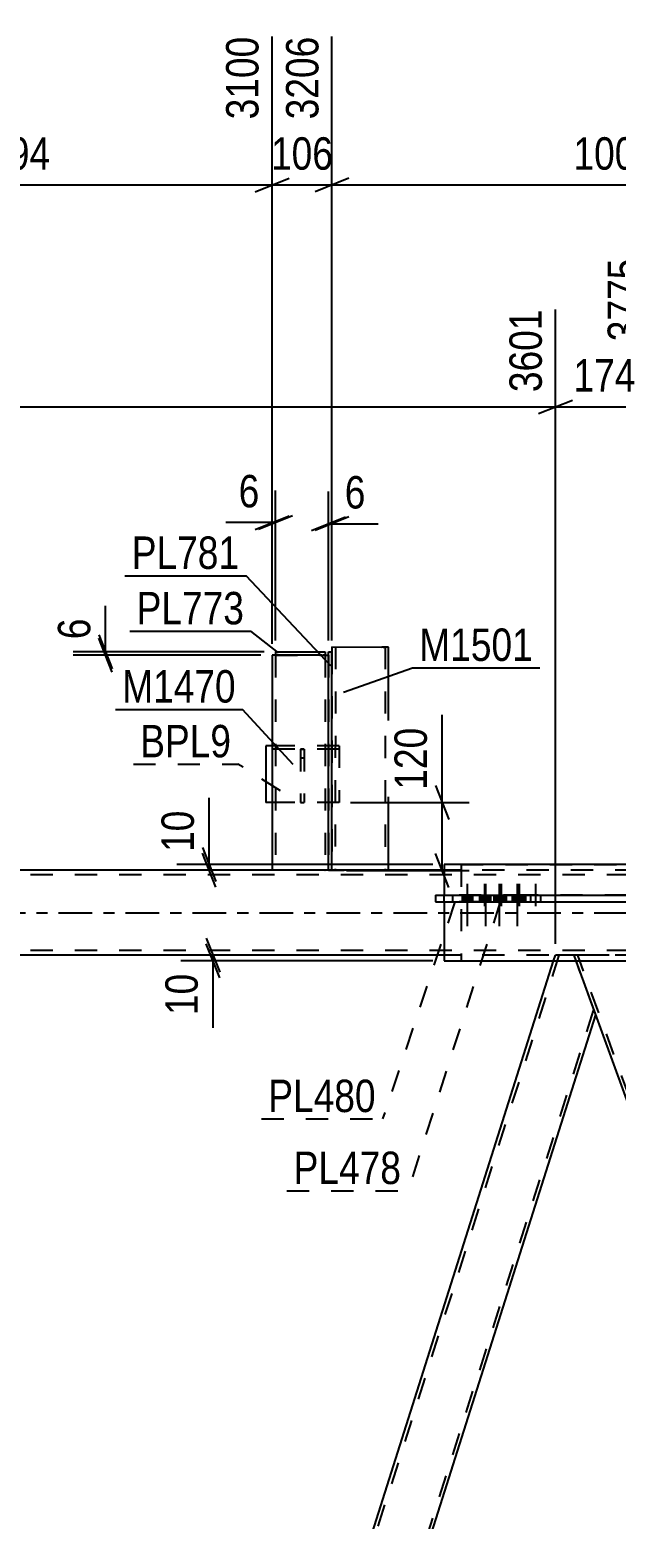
# Model space of a CAD drawing. Header units: millimetres. Extents: x 0 to 1189, y 0 to 841.
# Drawn here: x 238.4 to 290.2, y 555.9 to 687.5 of the extents above; entities that cross this region are included whole.
import ezdxf

# ---------------------------------------------------------------- set-up
doc = ezdxf.new("R2010")
doc.units = ezdxf.units.MM
doc.linetypes.add('DXK_LINE_DOT2', pattern=[3.9198, 1.9599, -1.9599])
doc.linetypes.add('DXK_LINE_DOT3', pattern=[5.9187, 2.979, -0.9799, 0.9799, -0.9799])
doc.styles.add('Arial Narrow', font='ARIALN.TTF', dxfattribs={"height": 0.2})

# ---------------------------------------------------------------- blocks, each defined once
blk = doc.blocks.new('Part-570385304-8247 - 7820')
at = {"color": 2, "linetype": 'Continuous'}
for p, q in [((275, 613.24), (197.42, 613.24)), ((275, 605.74), (197.42, 605.74))]:
    blk.add_line(p, q, dxfattribs=at)
at = {"color": 7, "linetype": 'DXK_LINE_DOT2'}
for p, q in [((303.84, 613.24), (275, 613.24)), ((977.31, 612.84), (104.78, 612.84)), ((977.31, 606.14), (104.78, 606.14)), ((303.84, 605.74), (275, 605.74))]:
    blk.add_line(p, q, dxfattribs=at)
at = {"color": 7, "linetype": 'DXK_LINE_DOT3'}
blk.add_line((104.78, 609.49), (977.31, 609.49), dxfattribs=at)
blk = doc.blocks.new('Part-570385304-8056 - 7820')
at = {"color": 7, "linetype": 'DXK_LINE_DOT2'}
for p, q in [((262.31, 623.94), (262.61, 623.94)), ((262.31, 623.94), (262.31, 619.24)), ((262.61, 623.94), (262.31, 623.94)), ((262.61, 623.94), (262.61, 619.24)), ((262.31, 623.19), (262.61, 623.19)), ((262.31, 619.24), (262.61, 619.24))]:
    blk.add_line(p, q, dxfattribs=at)
blk = doc.blocks.new('Part-570385304-7922 - 7820')
at = {"color": 2, "linetype": 'Continuous'}
for p, q in [((259.78, 624.24), (259.22, 624.24)), ((259.22, 624.24), (259.22, 619.24)), ((259.78, 619.24), (259.22, 619.24))]:
    blk.add_line(p, q, dxfattribs=at)
at = {"color": 7, "linetype": 'DXK_LINE_DOT2'}
for p, q in [((259.22, 624.24), (259.22, 624.24)), ((265.72, 624.24), (259.22, 624.24)), ((265.72, 623.94), (259.22, 623.94)), ((265.72, 623.94), (259.22, 623.94)), ((265.72, 624.24), (259.78, 624.24)), ((265.72, 624.24), (265.72, 619.24)), ((265.72, 619.24), (259.78, 619.24))]:
    blk.add_line(p, q, dxfattribs=at)
blk = doc.blocks.new('Part-570385304-7927 - 7820')
at = {"color": 2, "linetype": 'Continuous'}
for p, q in [((264.77, 613.24), (264.78, 632.54)), ((264.78, 632.54), (265.08, 632.54)), ((265.07, 613.24), (265.08, 632.54))]:
    blk.add_line(p, q, dxfattribs=at)
at = {"color": 7, "linetype": 'DXK_LINE_DOT2'}
blk.add_line((264.77, 613.24), (265.07, 613.24), dxfattribs=at)
blk = doc.blocks.new('Part-570385304-7943 - 7820')
at = {"color": 2, "linetype": 'Continuous'}
for p, q in [((260.08, 632.54), (260.08, 632.24)), ((260.08, 632.54), (264.48, 632.54)), ((264.48, 632.54), (264.48, 632.24))]:
    blk.add_line(p, q, dxfattribs=at)
at = {"color": 7, "linetype": 'DXK_LINE_DOT2'}
blk.add_line((260.08, 632.24), (264.48, 632.24), dxfattribs=at)
blk = doc.blocks.new('Part-570385304-8050 - 7820')
at = {"color": 2, "linetype": 'Continuous'}
for p, q in [((303.84, 613.74), (275, 613.74)), ((275, 613.74), (275, 611.04)), ((303.84, 605.24), (303.84, 613.74)), ((275, 610.44), (275, 605.24)), ((275, 605.24), (303.84, 605.24))]:
    blk.add_line(p, q, dxfattribs=at)
at = {"color": 7, "linetype": 'DXK_LINE_DOT2'}
blk.add_line((275, 610.44), (275, 611.04), dxfattribs=at)
blk = doc.blocks.new('Part-570385304-8372 - 7820')
at = {"color": 7, "linetype": 'DXK_LINE_DOT2'}
for p, q in [((265.08, 632.54), (265.07, 613.23)), ((265.38, 632.97), (265.37, 613.23)), ((269.6, 632.96), (269.69, 632.96)), ((269.69, 632.96), (269.71, 632.96)), ((269.71, 632.96), (269.76, 632.96)), ((269.76, 632.96), (269.78, 632.96)), ((269.78, 632.96), (269.77, 613.23)), ((270.07, 613.23), (265.07, 613.23)), ((270.07, 613.23), (270.07, 613.24)), ((270.07, 613.24), (270.07, 613.23))]:
    blk.add_line(p, q, dxfattribs=at)
at = {"color": 2, "linetype": 'Continuous'}
for p, q in [((265.08, 632.97), (265.08, 632.54)), ((265.08, 632.97), (269.48, 632.96)), ((270.08, 632.96), (269.48, 632.96)), ((270.07, 613.24), (270.08, 632.96))]:
    blk.add_line(p, q, dxfattribs=at)
blk = doc.blocks.new('Part-570385304-8066 - 7820')
at = {"color": 7, "linetype": 'DXK_LINE_DOT2'}
for p, q in [((275.72, 611.04), (301.55, 611.04)), ((282.19, 611.04), (275.72, 611.04)), ((275.72, 611.04), (275.72, 611.04)), ((275.72, 611.04), (275.72, 610.44)), ((295.08, 611.04), (282.19, 611.04)), ((282.19, 611.04), (282.19, 610.44)), ((301.55, 611.04), (295.08, 611.04)), ((295.08, 611.04), (295.08, 610.44)), ((301.55, 611.04), (301.55, 611.04)), ((301.55, 611.04), (301.55, 610.44)), ((275.72, 610.44), (301.55, 610.44)), ((282.19, 610.44), (275.72, 610.44)), ((282.19, 610.44), (295.08, 610.44)), ((295.08, 610.44), (301.55, 610.44))]:
    blk.add_line(p, q, dxfattribs=at)
blk = doc.blocks.new('Part-570385304-8111 - 7820')
at = {"color": 7, "linetype": 'DXK_LINE_DOT2'}
for p, q in [((285.14, 605.74), (239.49, 461.78)), ((284.67, 605.24), (284.83, 605.74)), ((286.49, 605.74), (284.83, 605.74)), ((288.4, 600.48), (286.49, 605.74)), ((242.59, 456.99), (288.24, 600.94))]:
    blk.add_line(p, q, dxfattribs=at)
at = {"color": 2, "linetype": 'Continuous'}
for p, q in [((239.32, 462.24), (284.67, 605.24)), ((243.06, 457.5), (288.4, 600.48))]:
    blk.add_line(p, q, dxfattribs=at)
blk = doc.blocks.new('Part-570385304-8116 - 7820')
at = {"color": 7, "linetype": 'DXK_LINE_DOT2'}
for p, q in [((293.51, 605.74), (286.49, 605.74)), ((286.67, 605.24), (286.49, 605.74)), ((340.95, 456.99), (286.81, 605.74))]:
    blk.add_line(p, q, dxfattribs=at)
at = {"color": 2, "linetype": 'Continuous'}
blk.add_line((340.44, 457.5), (286.67, 605.24), dxfattribs=at)
blk = doc.blocks.new('Part-570385304-8217 - 7820')
at = {"color": 2, "linetype": 'Continuous'}
for p, q in [((259.78, 632.24), (259.78, 613.25)), ((264.18, 632.24), (259.78, 632.24)), ((264.18, 632.24), (264.78, 632.24)), ((264.73, 613.24), (259.78, 613.25)), ((264.77, 613.24), (264.73, 613.24))]:
    blk.add_line(p, q, dxfattribs=at)
at = {"color": 7, "linetype": 'DXK_LINE_DOT2'}
for p, q in [((260.08, 632.24), (260.08, 613.25)), ((264.46, 632.24), (264.3, 632.24)), ((264.48, 632.24), (264.46, 632.24)), ((264.48, 632.24), (264.48, 613.24)), ((264.78, 632.24), (264.78, 613.24)), ((264.45, 613.24), (264.48, 613.24)), ((264.78, 613.24), (264.77, 613.24)), ((264.77, 613.24), (264.78, 613.24))]:
    blk.add_line(p, q, dxfattribs=at)
blk = doc.blocks.new('Part-570385304-8477 - 7820')
at = {"color": 2, "linetype": 'Continuous'}
for p, q in [((274.22, 611.04), (303.06, 611.04)), ((274.22, 611.04), (274.22, 610.44)), ((280.19, 610.44), (280.19, 611.04)), ((297.09, 611.04), (297.09, 610.44)), ((303.06, 611.04), (303.06, 610.44)), ((274.22, 610.44), (303.06, 610.44))]:
    blk.add_line(p, q, dxfattribs=at)
blk = doc.blocks.new('Bolt-570385304-8500 - 7820')
at = {"color": 1, "linetype": 'DXK_LINE_DOT2'}
for p, q in [((278.57, 612.04), (278.57, 608.29)), ((280.03, 612.04), (280.03, 608.29)), ((281.62, 612.04), (281.62, 608.29)), ((283.07, 612.04), (283.07, 608.29)), ((278.12, 611.04), (278.12, 610.44)), ((279.02, 611.04), (279.02, 610.44)), ((279.58, 611.04), (279.58, 610.44)), ((280.48, 611.04), (280.48, 610.44)), ((281.17, 611.04), (281.17, 610.44)), ((282.07, 611.04), (282.07, 610.44)), ((282.62, 611.04), (282.62, 610.44)), ((283.52, 611.04), (283.52, 610.44))]:
    blk.add_line(p, q, dxfattribs=at)
blk = doc.blocks.new('Bolt-570385304-8571 - 7820')
at = {"linetype": 'Continuous'}
for points in [[(277.49, 611.04), (276.59, 611.04), (276.59, 610.44), (277.49, 610.44)], [(279.1, 611.04), (278.2, 611.04), (278.2, 610.44), (279.1, 610.44)], [(280.3, 611.04), (279.4, 611.04), (279.4, 610.44), (280.3, 610.44)], [(281.91, 611.04), (281.01, 611.04), (281.01, 610.44), (281.91, 610.44)]]:
    blk.add_hatch(color=1, dxfattribs=at).paths.add_polyline_path(points)
at = {"color": 1, "linetype": 'Continuous'}
for p, q in [((277.04, 612.04), (277.04, 608.29)), ((278.65, 612.04), (278.65, 608.29)), ((279.85, 612.04), (279.85, 608.29)), ((281.46, 612.04), (281.46, 608.29)), ((276.59, 611.04), (276.59, 610.44)), ((277.49, 611.04), (277.49, 610.44)), ((278.2, 611.04), (278.2, 610.44)), ((279.1, 611.04), (279.1, 610.44)), ((279.4, 611.04), (279.4, 610.44)), ((280.3, 611.04), (280.3, 610.44)), ((281.01, 611.04), (281.01, 610.44)), ((281.91, 611.04), (281.91, 610.44))]:
    blk.add_line(p, q, dxfattribs=at)
blk = doc.blocks.new('Part-570385304-8641 - 7820')
at = {"color": 7, "linetype": 'DXK_LINE_DOT2'}
for p, q in [((276.5, 613.74), (276.5, 605.24)), ((276.5, 613.74), (302.33, 613.74)), ((302.33, 613.74), (302.33, 605.24)), ((276.5, 605.24), (302.33, 605.24))]:
    blk.add_line(p, q, dxfattribs=at)
blk = doc.blocks.new('StraightDimension-570385304-35252 - 7820')
at = {"color": 7, "linetype": 'Continuous'}
for p, q in [((259.78, 633.24), (259.78, 686.9)), ((265.08, 633.97), (265.08, 686.9)), ((258.28, 673.19), (261.28, 674.39)), ((259.78, 673.79), (265.08, 673.79)), ((266.58, 674.39), (263.58, 673.19))]:
    blk.add_line(p, q, dxfattribs=at)
at = {"color": 0}
blk.add_wipeout([(265.77, 674.54), (265.77, 678.74), (259.09, 678.74), (259.09, 674.54)], dxfattribs=at)
at = {"color": 3, "style": 'Arial Narrow'}
blk.add_text('106', height=2.863, dxfattribs=at).set_placement((259.69, 675.14))
at = {"color": 0, "linetype": 'Continuous'}
blk.add_wipeout([(264.48, 687.5), (260.28, 687.5), (260.28, 678.99), (264.48, 678.99)], dxfattribs=at)
at = {"color": 3, "linetype": 'Continuous', "style": 'Arial Narrow'}
blk.add_text('3206', height=2.863, rotation=90.0002, dxfattribs=at).set_placement((263.88, 679.59))
blk = doc.blocks.new('StraightDimension-570385304-43105 - 7820')
at = {"color": 7, "linetype": 'Continuous'}
for p, q in [((254.22, 613.74), (254.22, 619.64)), ((254.22, 613.74), (254.22, 619.64)), ((253.62, 615.24), (254.82, 612.24)), ((254.82, 611.74), (253.62, 614.74)), ((274, 613.74), (251.37, 613.74)), ((274, 613.24), (251.37, 613.24)), ((254.22, 613.24), (254.22, 613.74))]:
    blk.add_line(p, q, dxfattribs=at)
at = {"color": 0}
blk.add_wipeout([(253.47, 619.12), (249.27, 619.12), (249.27, 614.26), (253.47, 614.26)], dxfattribs=at)
at = {"color": 3, "style": 'Arial Narrow'}
blk.add_text('10', height=2.863, rotation=90.0002, dxfattribs=at).set_placement((252.87, 614.86))
blk = doc.blocks.new('StraightDimension-570385304-35606 - 7820')
at = {"color": 7, "linetype": 'Continuous'}
for p, q in [((274.82, 619.24), (274.82, 626.97)), ((274.82, 619.24), (274.82, 626.97)), ((274.22, 620.74), (275.42, 617.74)), ((266.72, 619.24), (277.22, 619.24)), ((274.82, 613.23), (274.82, 619.24)), ((275.42, 611.73), (274.22, 614.73)), ((266.37, 613.23), (277.22, 613.23))]:
    blk.add_line(p, q, dxfattribs=at)
at = {"color": 0}
blk.add_wipeout([(274.07, 626.45), (269.87, 626.45), (269.87, 619.76), (274.07, 619.76)], dxfattribs=at)
at = {"color": 3, "style": 'Arial Narrow'}
blk.add_text('120', height=2.863, rotation=90.0002, dxfattribs=at).set_placement((273.47, 620.36))
blk = doc.blocks.new('StraightDimension-570385304-35251 - 7820')
at = {"color": 7, "linetype": 'Continuous'}
for p, q in [((265.08, 633.97), (265.08, 686.9)), ((315.08, 632.77), (315.08, 682.4)), ((266.58, 674.39), (263.58, 673.19)), ((265.08, 673.79), (315.08, 673.79)), ((313.58, 673.19), (316.58, 674.39))]:
    blk.add_line(p, q, dxfattribs=at)
at = {"color": 0}
blk.add_wipeout([(294.34, 674.54), (294.34, 678.74), (285.83, 678.74), (285.83, 674.54)], dxfattribs=at)
at = {"color": 3, "style": 'Arial Narrow'}
blk.add_text('1000', height=2.863, dxfattribs=at).set_placement((286.43, 675.14))
at = {"color": 0, "linetype": 'Continuous'}
blk.add_wipeout([(314.48, 683), (310.28, 683), (310.28, 674.49), (314.48, 674.49)], dxfattribs=at)
at = {"color": 3, "linetype": 'Continuous', "style": 'Arial Narrow'}
blk.add_text('4206', height=2.863, rotation=90.0002, dxfattribs=at).set_placement((313.88, 675.09))
blk = doc.blocks.new('StraightDimension-570385304-35253 - 7820')
at = {"color": 7, "linetype": 'Continuous'}
for p, q in [((259.78, 633.24), (259.78, 686.9)), ((215.08, 632.76), (215.08, 682.4)), ((216.58, 674.39), (213.58, 673.19)), ((215.08, 673.79), (259.78, 673.79)), ((258.28, 673.19), (261.28, 674.39))]:
    blk.add_line(p, q, dxfattribs=at)
at = {"color": 0}
blk.add_wipeout([(240.77, 674.54), (240.77, 678.74), (234.09, 678.74), (234.09, 674.54)], dxfattribs=at)
at = {"color": 3, "style": 'Arial Narrow'}
blk.add_text('894', height=2.863, dxfattribs=at).set_placement((234.69, 675.14))
at = {"color": 0, "linetype": 'Continuous'}
blk.add_wipeout([(259.18, 687.5), (254.98, 687.5), (254.98, 678.99), (259.18, 678.99)], dxfattribs=at)
at = {"color": 3, "linetype": 'Continuous', "style": 'Arial Narrow'}
blk.add_text('3100', height=2.863, rotation=90.0002, dxfattribs=at).set_placement((258.58, 679.59))
blk = doc.blocks.new('StraightDimension-570385304-35575 - 7820')
at = {"color": 7, "linetype": 'Continuous'}
for p, q in [((264.78, 633.54), (264.78, 646.71)), ((265.08, 633.54), (265.08, 646.71)), ((263.28, 643.26), (266.28, 644.46)), ((266.58, 644.46), (263.58, 643.26)), ((264.78, 643.86), (265.08, 643.86)), ((265.08, 643.86), (269.16, 643.86)), ((265.08, 643.86), (269.16, 643.86))]:
    blk.add_line(p, q, dxfattribs=at)
at = {"color": 0}
blk.add_wipeout([(268.64, 644.61), (268.64, 648.81), (265.61, 648.81), (265.61, 644.61)], dxfattribs=at)
at = {"color": 3, "style": 'Arial Narrow'}
blk.add_text('6', height=2.86, dxfattribs=at).set_placement((266.21, 645.21))
blk = doc.blocks.new('StraightDimension-570385304-35584 - 7820')
at = {"color": 7, "linetype": 'Continuous'}
for p, q in [((259.78, 633.24), (259.78, 646.81)), ((260.08, 633.54), (260.08, 646.81)), ((259.78, 643.96), (255.7, 643.96)), ((259.78, 643.96), (255.7, 643.96)), ((258.28, 643.36), (261.28, 644.56)), ((261.58, 644.56), (258.58, 643.36)), ((259.78, 643.96), (260.08, 643.96))]:
    blk.add_line(p, q, dxfattribs=at)
at = {"color": 0}
blk.add_wipeout([(259.26, 644.71), (259.26, 648.91), (256.23, 648.91), (256.23, 644.71)], dxfattribs=at)
at = {"color": 3, "style": 'Arial Narrow'}
blk.add_text('6', height=2.86, dxfattribs=at).set_placement((256.83, 645.31))
blk = doc.blocks.new('StraightDimension-570385304-35595 - 7820')
at = {"color": 7, "linetype": 'Continuous'}
for p, q in [((245.06, 632.54), (245.06, 636.62)), ((245.06, 632.54), (245.06, 636.62)), ((244.46, 634.04), (245.66, 631.04)), ((245.66, 630.74), (244.46, 633.74)), ((259.08, 632.54), (242.21, 632.54)), ((258.78, 632.24), (242.21, 632.24)), ((245.06, 632.24), (245.06, 632.54))]:
    blk.add_line(p, q, dxfattribs=at)
at = {"color": 0}
blk.add_wipeout([(244.31, 636.09), (240.11, 636.09), (240.11, 633.06), (244.31, 633.06)], dxfattribs=at)
at = {"color": 3, "style": 'Arial Narrow'}
blk.add_text('6', height=2.86, rotation=90.0002, dxfattribs=at).set_placement((243.71, 633.66))
blk = doc.blocks.new('StraightDimension-570385304-35708 - 7820')
at = {"color": 7, "linetype": 'Continuous'}
for p, q in [((293.51, 606.74), (293.51, 667.3)), ((284.83, 606.74), (284.83, 662.8)), ((283.33, 653.59), (286.33, 654.79)), ((284.83, 654.19), (293.51, 654.19)), ((295.01, 654.79), (292.01, 653.59))]:
    blk.add_line(p, q, dxfattribs=at)
at = {"color": 0}
blk.add_wipeout([(292.51, 654.94), (292.51, 659.14), (285.83, 659.14), (285.83, 654.94)], dxfattribs=at)
at = {"color": 3, "style": 'Arial Narrow'}
blk.add_text('174', height=2.863, dxfattribs=at).set_placement((286.43, 655.54))
at = {"color": 0, "linetype": 'Continuous'}
blk.add_wipeout([(292.91, 667.9), (288.71, 667.9), (288.71, 659.39), (292.91, 659.39)], dxfattribs=at)
at = {"color": 3, "linetype": 'Continuous', "style": 'Arial Narrow'}
blk.add_text('3775', height=2.863, rotation=90.0002, dxfattribs=at).set_placement((292.31, 659.99))
blk = doc.blocks.new('StraightDimension-570385304-35709 - 7820')
at = {"color": 7, "linetype": 'Continuous'}
for p, q in [((180.07, 606.74), (180.07, 662.8)), ((284.83, 606.74), (284.83, 662.8)), ((181.57, 654.79), (178.57, 653.59)), ((180.07, 654.19), (284.83, 654.19)), ((283.33, 653.59), (286.33, 654.79))]:
    blk.add_line(p, q, dxfattribs=at)
at = {"color": 0}
blk.add_wipeout([(236.71, 654.94), (236.71, 659.14), (228.19, 659.14), (228.19, 654.94)], dxfattribs=at)
at = {"color": 3, "style": 'Arial Narrow'}
blk.add_text('2095', height=2.863, dxfattribs=at).set_placement((228.79, 655.54))
at = {"color": 0, "linetype": 'Continuous'}
blk.add_wipeout([(284.23, 663.4), (280.03, 663.4), (280.03, 654.89), (284.23, 654.89)], dxfattribs=at)
at = {"color": 3, "linetype": 'Continuous', "style": 'Arial Narrow'}
blk.add_text('3601', height=2.863, rotation=90.0002, dxfattribs=at).set_placement((283.63, 655.49))
blk = doc.blocks.new('StraightDimension-570385304-43122 - 7820')
at = {"color": 7, "linetype": 'Continuous'}
for p, q in [((253.96, 607.24), (255.16, 604.24)), ((255.16, 603.74), (253.96, 606.74)), ((274, 605.74), (251.71, 605.74)), ((254.56, 605.24), (254.56, 605.74)), ((274, 605.24), (251.71, 605.24)), ((254.56, 605.24), (254.56, 599.33)), ((254.56, 605.24), (254.56, 599.33))]:
    blk.add_line(p, q, dxfattribs=at)
at = {"color": 0}
blk.add_wipeout([(253.81, 604.71), (249.61, 604.71), (249.61, 599.85), (253.81, 599.85)], dxfattribs=at)
at = {"color": 3, "style": 'Arial Narrow'}
blk.add_text('10', height=2.863, rotation=90.0002, dxfattribs=at).set_placement((253.21, 600.45))
blk = doc.blocks.new('Mark-570385304-7918 - 7820')
at = {"color": 0}
blk.add_wipeout([(256.17, 623.22), (256.17, 626.22), (248.13, 626.22), (248.13, 623.22)], dxfattribs=at)
blk.add_wipeout([(256.17, 623.22), (256.17, 626.22), (248.13, 626.22), (248.13, 623.22)], dxfattribs=at)
at = {"color": 30, "linetype": 'DXK_LINE_DOT2'}
for p in [(247.53, 622.62), (260.53, 620.25)]:
    blk.add_line(p, (256.77, 622.62), dxfattribs=at)
at = {"color": 3, "style": 'Arial Narrow'}
blk.add_text('BPL9', height=2.863, dxfattribs=at).set_placement((248.13, 623.22))
blk = doc.blocks.new('Mark-570385304-7923 - 7820')
at = {"color": 0}
blk.add_wipeout([(256.88, 639.87), (256.88, 642.87), (247.38, 642.87), (247.38, 639.87)], dxfattribs=at)
blk.add_wipeout([(256.88, 639.87), (256.88, 642.87), (247.38, 642.87), (247.38, 639.87)], dxfattribs=at)
at = {"color": 30, "linetype": 'Continuous'}
for p in [(246.78, 639.27), (264.99, 631.3)]:
    blk.add_line(p, (257.48, 639.27), dxfattribs=at)
at = {"color": 3, "style": 'Arial Narrow'}
blk.add_text('PL781', height=2.863, dxfattribs=at).set_placement((247.38, 639.87))
blk = doc.blocks.new('Mark-570385304-7939 - 7820')
at = {"color": 0}
blk.add_wipeout([(257.32, 634.97), (257.32, 637.97), (247.81, 637.97), (247.81, 634.97)], dxfattribs=at)
blk.add_wipeout([(257.32, 634.97), (257.32, 637.97), (247.81, 637.97), (247.81, 634.97)], dxfattribs=at)
at = {"color": 30, "linetype": 'Continuous'}
for p in [(247.21, 634.37), (260.35, 632.44)]:
    blk.add_line(p, (257.92, 634.37), dxfattribs=at)
at = {"color": 3, "style": 'Arial Narrow'}
blk.add_text('PL773', height=2.863, dxfattribs=at).set_placement((247.81, 634.97))
blk = doc.blocks.new('Mark-570385304-8062 - 7820')
at = {"color": 0}
blk.add_wipeout([(271.2, 585.52), (271.2, 588.52), (261.69, 588.52), (261.69, 585.52)], dxfattribs=at)
blk.add_wipeout([(271.2, 585.52), (271.2, 588.52), (261.69, 588.52), (261.69, 585.52)], dxfattribs=at)
at = {"color": 30, "linetype": 'DXK_LINE_DOT2'}
for p in [(279.95, 610.44), (261.09, 584.92)]:
    blk.add_line(p, (271.8, 584.92), dxfattribs=at)
at = {"color": 3, "style": 'Arial Narrow'}
blk.add_text('PL478', height=2.863, dxfattribs=at).set_placement((261.69, 585.52))
blk = doc.blocks.new('Mark-570385304-8213 - 7820')
at = {"color": 0}
blk.add_wipeout([(256.58, 628.06), (256.58, 631.06), (246.53, 631.06), (246.53, 628.06)], dxfattribs=at)
blk.add_wipeout([(256.58, 628.06), (256.58, 631.06), (246.53, 631.06), (246.53, 628.06)], dxfattribs=at)
at = {"color": 30, "linetype": 'Continuous'}
for p in [(245.93, 627.46), (261.64, 622.6)]:
    blk.add_line(p, (257.18, 627.46), dxfattribs=at)
at = {"color": 3, "style": 'Arial Narrow'}
blk.add_text('M1470', height=2.863, dxfattribs=at).set_placement((246.53, 628.06))
blk = doc.blocks.new('Mark-570385304-8368 - 7820')
at = {"color": 0}
blk.add_wipeout([(282.85, 631.74), (282.85, 634.74), (272.8, 634.74), (272.8, 631.74)], dxfattribs=at)
blk.add_wipeout([(282.85, 631.74), (282.85, 634.74), (272.8, 634.74), (272.8, 631.74)], dxfattribs=at)
at = {"color": 30, "linetype": 'Continuous'}
for p, q in [((266.09, 628.99), (272.2, 631.14)), ((272.2, 631.14), (283.45, 631.14))]:
    blk.add_line(p, q, dxfattribs=at)
at = {"color": 3, "style": 'Arial Narrow'}
blk.add_text('M1501', height=2.863, dxfattribs=at).set_placement((272.8, 631.74))
blk = doc.blocks.new('Mark-570385304-8473 - 7820')
at = {"color": 0}
blk.add_wipeout([(268.96, 591.88), (268.96, 594.88), (259.45, 594.88), (259.45, 591.88)], dxfattribs=at)
blk.add_wipeout([(268.96, 591.88), (268.96, 594.88), (259.45, 594.88), (259.45, 591.88)], dxfattribs=at)
at = {"color": 30, "linetype": 'DXK_LINE_DOT2'}
for p in [(275.93, 610.44), (258.85, 591.28)]:
    blk.add_line(p, (269.56, 591.28), dxfattribs=at)
at = {"color": 3, "style": 'Arial Narrow'}
blk.add_text('PL480', height=2.863, dxfattribs=at).set_placement((259.45, 591.88))

msp = doc.modelspace()

# ---------------------------------------------------------------- block references
for name in ['Part-570385304-8217 - 7820', 'Part-570385304-7943 - 7820', 'Part-570385304-7927 - 7820', 'Part-570385304-8372 - 7820', 'Part-570385304-7922 - 7820', 'Part-570385304-8056 - 7820', 'Part-570385304-8247 - 7820', 'Part-570385304-8050 - 7820', 'Part-570385304-8641 - 7820', 'Bolt-570385304-8571 - 7820', 'Bolt-570385304-8500 - 7820', 'Part-570385304-8477 - 7820', 'Part-570385304-8066 - 7820', 'Part-570385304-8111 - 7820', 'Part-570385304-8116 - 7820']:
    msp.add_blockref(name, (0, 0))

# ---------------------------------------------------------------- next in the draw order: block references
for name in ['StraightDimension-570385304-35252 - 7820', 'StraightDimension-570385304-43105 - 7820']:
    msp.add_blockref(name, (0, 0))

# ---------------------------------------------------------------- next in the draw order: block references
for name in ['StraightDimension-570385304-35253 - 7820', 'StraightDimension-570385304-35251 - 7820', 'StraightDimension-570385304-35606 - 7820']:
    msp.add_blockref(name, (0, 0))

# ---------------------------------------------------------------- next in the draw order: block references
for name in ['StraightDimension-570385304-35708 - 7820', 'StraightDimension-570385304-35584 - 7820', 'StraightDimension-570385304-35575 - 7820']:
    msp.add_blockref(name, (0, 0))

# ---------------------------------------------------------------- next in the draw order: block references
msp.add_blockref('StraightDimension-570385304-35595 - 7820', (0, 0))

# ---------------------------------------------------------------- next in the draw order: block references
msp.add_blockref('StraightDimension-570385304-35709 - 7820', (0, 0))

# ---------------------------------------------------------------- next in the draw order: block references
for name in ['Mark-570385304-7923 - 7820', 'Mark-570385304-8368 - 7820', 'Mark-570385304-7918 - 7820', 'StraightDimension-570385304-43122 - 7820']:
    msp.add_blockref(name, (0, 0))

# ---------------------------------------------------------------- next in the draw order: block references
for name in ['Mark-570385304-7939 - 7820', 'Mark-570385304-8213 - 7820', 'Mark-570385304-8062 - 7820']:
    msp.add_blockref(name, (0, 0))

# ---------------------------------------------------------------- next in the draw order: block references
msp.add_blockref('Mark-570385304-8473 - 7820', (0, 0))

doc.saveas('drawing.dxf')
